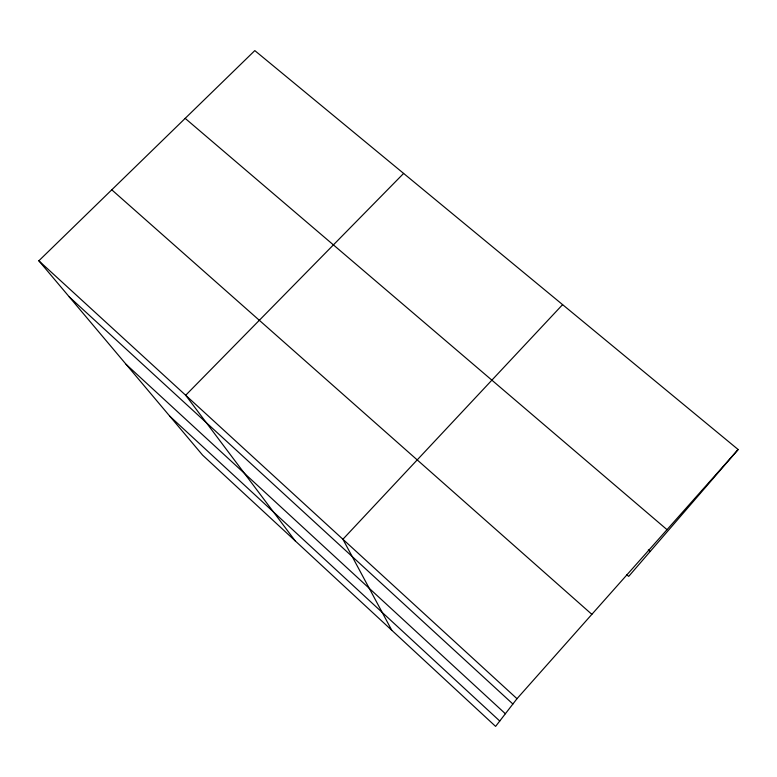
<?xml version="1.0" encoding="UTF-8"?>
<svg xmlns="http://www.w3.org/2000/svg" width="777" height="777" viewBox="0 0 777 777"><rect width="100%" height="100%" fill="white"/><g stroke="black" fill="none" stroke-linecap="round" stroke-linejoin="round"><path stroke-width="1.17" d="M738.15 449.524L516.996 698.688L495.609 726.398L202.603 455.137L38.85 260.79L254.807 50.602L738.15 449.524L628.68 576.398L626.845 574.805M562.597 304.633L342.91 539.257L391.763 630.254M403.622 173.426L185.684 395.26L295.211 540.879M185.179 118.366L667.025 529.661M648.329 549.922L650.164 551.505M111.771 189.811L591.86 614.345M38.85 260.79L516.996 698.688M69.25 296.872L512.888 704.011M126.097 364.335L505.38 713.742M169.784 416.181L499.757 721.027"/></g></svg>
